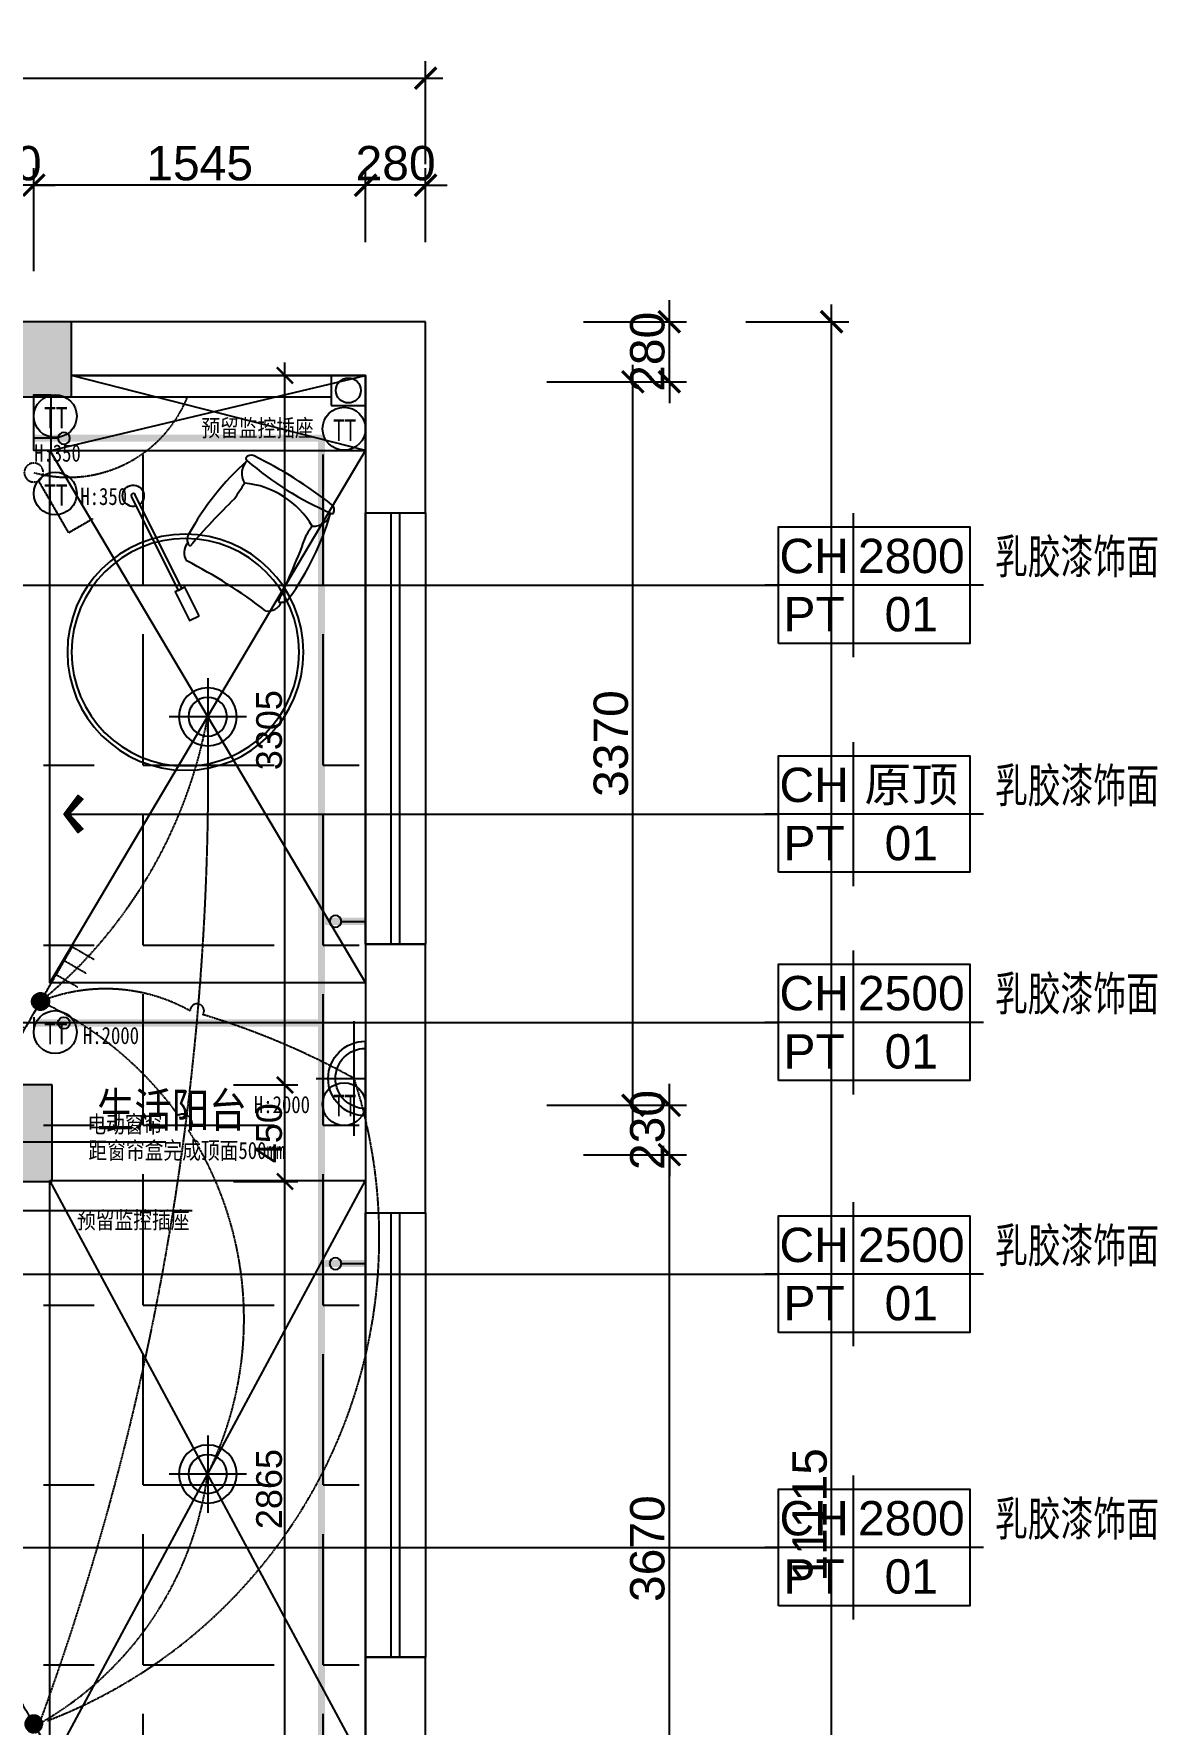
# Model space of a CAD drawing. Header units: millimetres. Extents: x 148889 to 229003, y -70503 to 111106.
# Drawn here: x 215997 to 221229, y 60215 to 68089 of the extents above; entities that cross this region are included whole.
import ezdxf
from ezdxf.enums import TextEntityAlignment as Align
from ezdxf.lldxf.tags import DXFTag

# ---------------------------------------------------------------- set-up
doc = ezdxf.new("R2010")
doc.units = ezdxf.units.MM
doc.header["$PDMODE"] = 3
doc.linetypes.add('DASHED2', pattern=[0.375, 0.25, -0.125])
for name, color, linetype in [('AXIS_TEXT', 7, 'Continuous'), ('C-天花标高', 1, 'Continuous'), ('C-灯具1', 2, 'Continuous'), ('C-灯具设备尺寸', 44, 'Continuous'), ('C-造型线1(造型分割)', 4, 'Continuous'), ('F-地坪1(分割线)', 16, 'Continuous'), ('P-原墙线', 7, 'Continuous'), ('P-固定家具1(到顶)', 3, 'Continuous'), ('P-外部尺寸', 44, 'Continuous'), ('P-完成面尺寸', 44, 'Continuous'), ('P-开关', 7, 'DASHED2'), ('P-插座', 1, 'Continuous'), ('P-文字', 3, 'Continuous'), ('P-水路', 7, 'Continuous'), ('P-活动家具', 3, 'Continuous'), ('P-窗', 3, 'Continuous')]:
    doc.layers.add(name, color=color, linetype=linetype)
doc.styles.add('Arial', font='arial.ttf')
doc.styles.add('COMPLEX', font='complex_.ttf')
doc.styles.add('H1', font='SimSun.ttf')
doc.styles.add('hb', font='hbsmall.shx', dxfattribs={"width": 0.7})
doc.styles.add('ROMANS', font='ROMANS.shx', dxfattribs={"bigfont": 'BIGFONT.shx'})
doc.styles.add('st', font='SimSun.ttf', dxfattribs={"width": 0.7})
doc.styles.add('宋体', font='SimSun.ttf')
tags = doc.linetypes.add('ACAD_ISO03W100', pattern=[30, 12, -18]).pattern_tags.tags
tags[6:7] = [DXFTag(74, 4), DXFTag(75, 0), DXFTag(340, '0'), DXFTag(46, 1.0), DXFTag(50, 0.0), DXFTag(44, 0.0), DXFTag(45, 0.0)]
tags[4:5] = [DXFTag(74, 4), DXFTag(75, 0), DXFTag(340, '0'), DXFTag(46, 1.0), DXFTag(50, 0.0), DXFTag(44, 0.0), DXFTag(45, 0.0)]
doc.dimstyles.new('1比60', dxfattribs={"dimscale": 60, "dimtxt": 2, "dimasz": 1.25, "dimexe": 1, "dimexo": 1, "dimgap": 0.2, "dimtad": 1, "dimdec": 0, "dimrnd": 0.005, "dimzin": 0, "dimdsep": 46, "dimtxsty": 'Arial', "dimblk": 'ARCHTICK', "dimcen": 0.125, "dimdle": 1, "dimclrd": 44, "dimclre": 44, "dimclrt": 50, "dimadec": 0, "dimazin": 0, "dimtfac": 1, "dimtdec": 0, "dimtix": 1, "dimtmove": 2, "dimatfit": 3, "dimldrblk": 'DOT', "dimfxl": 4, "dimfxlon": 1, "dimtvp": 1, "dimtolj": 1, "dimtzin": 0, "dimarcsym": 0})
doc.dimstyles.new('1比80', dxfattribs={"dimscale": 80, "dimtxt": 2, "dimasz": 1.25, "dimexe": 1, "dimexo": 1, "dimgap": 0.25, "dimtad": 1, "dimdec": 0, "dimrnd": 0.005, "dimzin": 0, "dimdsep": 46, "dimtxsty": 'Arial', "dimblk": 'ARCHTICK', "dimcen": 0.125, "dimdle": 1, "dimclrd": 44, "dimclre": 44, "dimclrt": 50, "dimadec": 0, "dimazin": 0, "dimtfac": 1, "dimtdec": 0, "dimtix": 1, "dimtmove": 2, "dimatfit": 3, "dimldrblk": 'DOT', "dimfxl": 5, "dimfxlon": 1, "dimtvp": 1, "dimtolj": 1, "dimtzin": 0, "dimarcsym": 0})
doc.dimstyles.new('出图比例1：50', dxfattribs={"dimscale": 50, "dimtxt": 2.5, "dimasz": 2, "dimexe": 2, "dimexo": 2, "dimgap": 1, "dimtad": 1, "dimdec": 0, "dimrnd": 5, "dimzin": 0, "dimdsep": 46, "dimtxsty": 'ROMANS', "dimblk1": 'ZHL_XS', "dimblk2": 'ZHL_XS', "dimsah": 1, "dimcen": 0.09, "dimclrd": 256, "dimclre": 256, "dimclrt": 41, "dimadec": 0, "dimazin": 0, "dimtfac": 1, "dimtdec": 4, "dimtix": 1, "dimtmove": 2, "dimatfit": 3, "dimldrblk": 'ZHL_JT', "dimfxl": 1, "dimtolj": 1, "dimtzin": 0, "dimarcsym": 0})

# ---------------------------------------------------------------- blocks, each defined once
blk = doc.blocks.new('RC-')
for p, q in [((-1.51, -5.24), (-1.51, 5.24)), ((7.96, 0), (-7.96, 0))]:
    blk.add_line(p, q)
blk.add_lwpolyline([(-6.96, -4.24), (-6.96, 4.24), (6.96, 4.24), (6.96, -4.24)], close=True)
at = {"width": 0.7, "flags": 4}
for tag, height, style, p in [('NUM7', 2.5, 'st', (-8, 0.84)), ('NUM8', 2, 'hb', (-8, -3.39))]:
    blk.add_attdef(tag, text='', height=height, dxfattribs=dict(at, style=style)).set_placement(p, align=Align.RIGHT)
for tag, height, style, p in [('NUM1', 2, 'hb', (-4.37, 2.13)), ('NUM2', 2, 'hb', (2.7, 2.13)), ('NUM3', 2, 'hb', (-4.37, -2.11)), ('NUM4', 2, 'hb', (2.7, -2.11)), ('NUM9', 2, 'hb', (0, -6.66)), ('NUM10', 2.5, 'st', (0, -10.89))]:
    blk.add_attdef(tag, text='', height=height, dxfattribs=dict(at, style=style)).set_placement(p, align=Align.MIDDLE)
for tag, p, height, style in [('NUM5', (7.54, 0.84), 2.5, 'st'), ('NUM6', (7.54, -3.39), 2, 'hb')]:
    blk.add_attdef(tag, p, '', height=height, dxfattribs=dict(at, style=style))
blk = doc.blocks.new('ZHL_JT')
blk.add_line((-0.221, 0), (-1, 0))
blk.add_lwpolyline([(-0.221, 0), (-0.861, -0.689), (-0.654, -0.862), (0, 0), (-0.654, 0.862), (-0.861, 0.689)], close=True)
for points in [[(-0.861, 0.689), (-0.654, 0.862), (-0.221, 0), (0, 0)], [(-0.861, -0.689), (-0.654, -0.862), (-0.221, 0), (0, 0)]]:
    blk.add_solid(points)
blk = doc.blocks.new('ZHL_XS')
blk.add_line((-1, 0), (0, 0))
at = {"const_width": 0.2}
blk.add_lwpolyline([(-0.6, -0.6), (0.6, 0.6)], dxfattribs=at)
blk = doc.blocks.new('A$C567856EC')
at = {"layer": 'C-灯具1'}
for p, q in [((350, 733), (350, 350)), ((796, 438), (-96, 438)), ((640, 350), (60, 350))]:
    blk.add_line(p, q, dxfattribs=at)
for radius in [290, 234]:
    blk.add_arc((350, 350), radius, 0, 180, dxfattribs=at)
blk = doc.blocks.new('A$C0E7B79CE')
for p, q in [((50, 90), (50, 10)), ((10, 50), (90, 50))]:
    blk.add_line(p, q)
for radius in [30, 20]:
    blk.add_circle((50, 50), radius)
blk = doc.blocks.new('_AXISO')
blk.add_circle((0, 0), 0.5)
at = {"layer": 'AXIS_TEXT', "style": 'COMPLEX', "width": 1.041667}
blk.add_attdef('A', text='', height=0.56, dxfattribs=at).set_placement((-0.25, -0.28), (0.25, -0.28), align=Align.FIT)
blk = doc.blocks.new('A$C56525102')
for p, q in [((75.1, 93.7), (232.9, 369.9)), ((232.9, 369.9), (75.1, 93.7)), ((232.9, 369.9), (360.4, 297)), ((360.4, 297), (232.9, 369.9))]:
    blk.add_line(p, q)
blk.add_ellipse((50.2, 50.2), major_axis=(-50.2, 0), ratio=1, start_param=3.141958, end_param=9.425143)
blk = doc.blocks.new('A$C54774CFD')
h = blk.add_hatch(color=256)
edge = h.paths.add_edge_path()
edge.add_ellipse((249.1, 255.2), major_axis=(-40.1, 0.2), ratio=1, start_angle=275.93329, end_angle=420.28231)
edge.add_ellipse((249.1, 255.2), major_axis=(-40.1, 0.2), ratio=1, start_angle=420.28231, end_angle=444.36437)
edge.add_ellipse((249.1, 255.2), major_axis=(-40.1, 0.2), ratio=1, start_angle=444.36437, end_angle=455.93328)
edge.add_ellipse((249.1, 255.2), major_axis=(-40.1, 0.2), ratio=1, start_angle=95.93328, end_angle=240.28231)
edge.add_ellipse((249.1, 255.2), major_axis=(-40.1, 0.3), ratio=1, start_angle=96.05593, end_angle=264.48703, ccw=False)
edge.add_ellipse((249.1, 255.2), major_axis=(-40.1, 0.2), ratio=1, start_angle=95.93328, end_angle=240.28231, ccw=False)
edge.add_ellipse((249.1, 255.2), major_axis=(-40.1, 0.3), ratio=1, start_angle=96.05593, end_angle=264.48703, ccw=False)
edge.add_ellipse((249.1, 255.2), major_axis=(-40.1, 0.2), ratio=1, start_angle=95.93328, end_angle=240.28231, ccw=False)
edge.add_ellipse((249.1, 255.2), major_axis=(-40.1, 0.3), ratio=1, start_angle=96.05593, end_angle=264.48703)
edge.add_ellipse((249.1, 255.2), major_axis=(-40.1, 0.2), ratio=1, start_angle=264.36438, end_angle=275.93329)
for p, q in [((269.1, 289.9), (396.4, 510.3)), ((396.4, 510.3), (269.1, 289.9)), ((396.4, 510.3), (498.1, 451.6)), ((460.5, 386.4), (358.7, 445.1)), ((422.8, 321.1), (321.1, 379.9)), ((75.3, 189.2), (177.1, 130.5)), ((37.7, 124), (139.4, 65.2))]:
    blk.add_line(p, q)
blk.add_ellipse((249.1, 255.2), major_axis=(-40.1, 0.2), ratio=1, start_param=1.572132, end_param=7.855317)
at = {"xscale": 0.8000000002029747, "yscale": 0.7999999998137355, "zscale": 0.8, "rotation": 179.7537206778252}
blk.add_blockref('A$C56525102', (289.4, 295.1), dxfattribs=at)
blk = doc.blocks.new('s53')
for p, q in [((415214.6, -291162.5), (415214.6, -291293.9)), ((415182.5, -291293.9), (415246.7, -291293.9))]:
    blk.add_line(p, q)
blk.add_circle((415214.6, -291130.4), 32.1)
blk = doc.blocks.new('做成ACAD TuKuai0334')
at = {"ltscale": 0.1}
blk.add_lwpolyline([(-561.5, 302.8), (-426.8, 236.8), (-448.8, 191.9), (-583.5, 257.9)], close=True, dxfattribs=at)
blk.add_lwpolyline([(-433.4, 223.4), (4.4, 9, -1), (-4.4, -9), (-442.2, 205.4)], format="xyb", close=True, dxfattribs=at)
blk.add_arc((0, 0), 50, 165.44738, 142.37346, dxfattribs=at)
blk = doc.blocks.new('A$C46D34C97')
at = {"layer": 'P-活动家具'}
blk.add_circle((550, 550), 550, dxfattribs=at)
at = {"layer": 'P-活动家具', "color": 252}
blk.add_circle((550, 550), 530, dxfattribs=at)
at = {"layer": 'P-活动家具', "extrusion": (-3.63023e-16, 2.76781e-16, -1)}
for centre, major_axis, start_param, end_param in [((1664.7, 216.2), (-994.3, 840.3), 0.021596, 0.360844), ((1070.8, 1280.2), (-58.9, 58.9), 5.207152, 6.572082), ((1036.9, 1361), (-6.73, 6.73), 4.573679, 6.061226), ((1049.3, 1346), (-20.3, 20.3), 6.272135, 7.768104), ((2280.8, 2279.2), (-1189.8, 1001.7), 4.649527, 4.945795), ((-273.3, -277.1), (-1617.4, 1374.5), 1.550382, 1.752631), ((3013.8, -1925.6), (-2658, 2658), 0.117026, 0.206621), ((488, 1698.7), (-473.6, 473.6), 3.077462, 3.14993), ((488, 1698.7), (-473.6, 473.6), 3.077462, 3.14993), ((869.8, 868.7), (-287.2, 287.2), 1.088485, 2.044585), ((715.2, 983.3), (-46.3, 46.3), 5.075891, 6.45545), ((713.8, 1048.9), (-27, 27), 5.179428, 6.355186), ((689.6, 1035.5), (-8.59, 8.59), 4.369902, 5.615979), ((218, 1661), (-998.3, 835.3), 2.951906, 3.29117), ((1284.2, 1072.3), (-59.3, 59.3), 2.900344, 4.264281), ((1364.2, 1035.2), (-7.36, 7.36), 3.430198, 4.849571), ((1349, 1046.5), (-20.3, 20.3), 1.65498, 3.150948), ((-890.8, -909.4), (-1854.2, 1560.2), 1.56328, 1.742544), ((2639.4, -411.8), (1394, 1394), 4.676754, 4.720313), ((2639.4, -411.8), (1394, 1394), 4.676754, 4.720313), ((-1385.7, 2499.7), (-2136, 2136), 2.901951, 3.001897), ((989.8, 711.1), (-46.5, 46.5), 2.96034, 4.340179), ((1044.8, 697.4), (-16.7, 16.7), 3.964784, 4.786085), ((1051.6, 711.4), (-27.2, 27.2), 3.070293, 4.127567)]:
    blk.add_ellipse(centre, major_axis=major_axis, ratio=1, start_param=start_param, end_param=end_param, dxfattribs=at)
at = {"layer": 'P-活动家具', "rotation": 12.44499721410939}
blk.add_blockref('做成ACAD TuKuai0334', (1314.7, 475.1), dxfattribs=at)
blk = doc.blocks.new('_ArchTick')
at = {"color": 0, "linetype": 'ByBlock', "const_width": 0.15}
blk.add_lwpolyline([(-0.5, -0.5), (0.5, 0.5)], dxfattribs=at)
blk = doc.blocks.new('*D776')
at = {"layer": 'Defpoints', "color": 0}
for p in [(214807.6, 62867.5), (218956.8, 62867.5), (217125.6, 59197.5)]:
    blk.add_point(p, dxfattribs=at)
at = {"layer": 'P-外部尺寸', "color": 44, "lineweight": -2}
for p, q in [((218956.8, 59117.5), (218956.8, 62947.5)), ((218556.8, 62867.5), (219036.8, 62867.5)), ((218556.8, 59197.5), (219036.8, 59197.5))]:
    blk.add_line(p, q, dxfattribs=at)
at = {"layer": 'P-外部尺寸', "color": 44, "lineweight": -2, "xscale": 100, "yscale": 100, "zscale": 100}
for p, rotation in [((218956.8, 62867.5), 90), ((218956.8, 59197.5), 270)]:
    blk.add_blockref('_ArchTick', p, dxfattribs=dict(at, rotation=rotation))
at = {"layer": 'P-外部尺寸', "color": 50, "insert": (218855.1, 61032.5), "char_height": 160, "attachment_point": 5, "rotation": 90, "style": 'Arial'}
blk.add_mtext('\\A1;3670', dxfattribs=at)
blk = doc.blocks.new('_Dot')
at = {"color": 0, "linetype": 'ByBlock', "lineweight": -2}
blk.add_line((-0.5, 0), (-1, 0), dxfattribs=at)
at = {"color": 0, "linetype": 'ByBlock', "const_width": 0.5}
blk.add_lwpolyline([(-0.25, 0, 1), (0.25, 0, 1)], format="xyb", close=True, dxfattribs=at)
blk = doc.blocks.new('*D777')
at = {"layer": 'Defpoints', "color": 0}
for p in [(215017.9, 63097.5), (218956.8, 63097.5), (214807.6, 62867.5)]:
    blk.add_point(p, dxfattribs=at)
at = {"layer": 'P-外部尺寸', "color": 44, "lineweight": -2}
for p, q in [((218956.8, 63097.5), (218956.8, 63197.5)), ((218556.8, 63097.5), (219036.8, 63097.5)), ((218956.8, 62867.5), (218956.8, 63097.5)), ((218556.8, 62867.5), (219036.8, 62867.5)), ((218956.8, 62867.5), (218956.8, 62767.5))]:
    blk.add_line(p, q, dxfattribs=at)
at = {"layer": 'P-外部尺寸', "color": 44, "lineweight": -2, "xscale": 100, "yscale": 100, "zscale": 100}
for p, rotation in [((218956.8, 63097.5), 270), ((218956.8, 62867.5), 90)]:
    blk.add_blockref('_ArchTick', p, dxfattribs=dict(at, rotation=rotation))
at = {"layer": 'P-外部尺寸', "color": 50, "insert": (218855.1, 62982.5), "char_height": 160, "attachment_point": 5, "rotation": 90, "style": 'Arial'}
blk.add_mtext('\\A1;230', dxfattribs=at)
blk = doc.blocks.new('*D778')
at = {"layer": 'Defpoints', "color": 0}
for p in [(214847.9, 66467.5), (218786.8, 66467.5), (214847.9, 63097.5)]:
    blk.add_point(p, dxfattribs=at)
at = {"layer": 'P-外部尺寸', "color": 44, "lineweight": -2}
for p, q in [((218786.8, 63017.5), (218786.8, 66547.5)), ((218386.8, 66467.5), (218866.8, 66467.5)), ((218386.8, 63097.5), (218866.8, 63097.5))]:
    blk.add_line(p, q, dxfattribs=at)
at = {"layer": 'P-外部尺寸', "color": 44, "lineweight": -2, "xscale": 100, "yscale": 100, "zscale": 100}
for p, rotation in [((218786.8, 66467.5), 90), ((218786.8, 63097.5), 270)]:
    blk.add_blockref('_ArchTick', p, dxfattribs=dict(at, rotation=rotation))
at = {"layer": 'P-外部尺寸', "color": 50, "insert": (218685.1, 64782.5), "char_height": 160, "attachment_point": 5, "rotation": 90, "style": 'Arial'}
blk.add_mtext('\\A1;3370', dxfattribs=at)
blk = doc.blocks.new('*D779')
at = {"layer": 'Defpoints', "color": 0}
for p in [(215363.4, 66747.5), (218956.8, 66747.5), (215017.9, 66467.5)]:
    blk.add_point(p, dxfattribs=at)
at = {"layer": 'P-外部尺寸', "color": 44, "lineweight": -2}
for p, q in [((218956.8, 66747.5), (218956.8, 66847.5)), ((218556.8, 66747.5), (219036.8, 66747.5)), ((218956.8, 66467.5), (218956.8, 66747.5)), ((218556.8, 66467.5), (219036.8, 66467.5)), ((218956.8, 66467.5), (218956.8, 66367.5))]:
    blk.add_line(p, q, dxfattribs=at)
at = {"layer": 'P-外部尺寸', "color": 44, "lineweight": -2, "xscale": 100, "yscale": 100, "zscale": 100}
for p, rotation in [((218956.8, 66747.5), 270), ((218956.8, 66467.5), 90)]:
    blk.add_blockref('_ArchTick', p, dxfattribs=dict(at, rotation=rotation))
at = {"layer": 'P-外部尺寸', "color": 50, "insert": (218855.1, 66607.5), "char_height": 160, "attachment_point": 5, "rotation": 90, "style": 'Arial'}
blk.add_mtext('\\A1;280', dxfattribs=at)
blk = doc.blocks.new('*D780')
at = {"layer": 'Defpoints', "color": 0}
for p in [(218956.8, 66747.5), (219712.6, 66747.5), (218956.8, 55632.5)]:
    blk.add_point(p, dxfattribs=at)
at = {"layer": 'P-外部尺寸', "color": 44, "lineweight": -2}
for p, q in [((219712.6, 55552.5), (219712.6, 66827.5)), ((219312.6, 66747.5), (219792.6, 66747.5)), ((219312.6, 55632.5), (219792.6, 55632.5))]:
    blk.add_line(p, q, dxfattribs=at)
at = {"layer": 'P-外部尺寸', "color": 44, "lineweight": -2, "xscale": 100, "yscale": 100, "zscale": 100}
for p, rotation in [((219712.6, 66747.5), 90), ((219712.6, 55632.5), 270)]:
    blk.add_blockref('_ArchTick', p, dxfattribs=dict(at, rotation=rotation))
at = {"layer": 'P-外部尺寸', "color": 50, "insert": (219610.9, 61190), "char_height": 160, "attachment_point": 5, "rotation": 90, "style": 'Arial'}
blk.add_mtext('\\A1;11115', dxfattribs=at)
blk = doc.blocks.new('*D781')
at = {"layer": 'Defpoints', "color": 0}
for p in [(217541.9, 67383.5), (217541.9, 67037.5), (217821.9, 67037.5)]:
    blk.add_point(p, dxfattribs=at)
at = {"layer": 'P-外部尺寸', "color": 44, "lineweight": -2}
for p, q in [((217541.9, 67117.5), (217541.9, 67463.5)), ((217821.9, 67117.5), (217821.9, 67463.5)), ((217541.9, 67383.5), (217441.9, 67383.5)), ((217821.9, 67383.5), (217541.9, 67383.5)), ((217821.9, 67383.5), (217921.9, 67383.5))]:
    blk.add_line(p, q, dxfattribs=at)
at = {"layer": 'P-外部尺寸', "color": 44, "lineweight": -2, "xscale": 100, "yscale": 100, "zscale": 100}
blk.add_blockref('_ArchTick', (217541.9, 67383.5), dxfattribs=at)
at = {"layer": 'P-外部尺寸', "color": 44, "lineweight": -2, "xscale": 100, "yscale": 100, "zscale": 100, "rotation": 180}
blk.add_blockref('_ArchTick', (217821.9, 67383.5), dxfattribs=at)
at = {"layer": 'P-外部尺寸', "color": 50, "insert": (217681.9, 67485.2), "char_height": 160, "attachment_point": 5, "style": 'Arial'}
blk.add_mtext('\\A1;280', dxfattribs=at)
blk = doc.blocks.new('*D782')
at = {"layer": 'Defpoints', "color": 0}
for p in [(215996.9, 67383.5), (217541.9, 67037.5), (215996.9, 66563.3)]:
    blk.add_point(p, dxfattribs=at)
at = {"layer": 'P-外部尺寸', "color": 44, "lineweight": -2}
for p, q in [((215996.9, 66983.5), (215996.9, 67463.5)), ((217541.9, 67117.5), (217541.9, 67463.5)), ((217621.9, 67383.5), (215916.9, 67383.5))]:
    blk.add_line(p, q, dxfattribs=at)
at = {"layer": 'P-外部尺寸', "color": 44, "lineweight": -2, "xscale": 100, "yscale": 100, "zscale": 100, "rotation": 180}
blk.add_blockref('_ArchTick', (215996.9, 67383.5), dxfattribs=at)
at = {"layer": 'P-外部尺寸', "color": 44, "lineweight": -2, "xscale": 100, "yscale": 100, "zscale": 100}
blk.add_blockref('_ArchTick', (217541.9, 67383.5), dxfattribs=at)
at = {"layer": 'P-外部尺寸', "color": 50, "insert": (216769.4, 67485.2), "char_height": 160, "attachment_point": 5, "style": 'Arial'}
blk.add_mtext('\\A1;1545', dxfattribs=at)
blk = doc.blocks.new('*D783')
at = {"layer": 'Defpoints', "color": 0}
for p in [(215696.9, 67383.5), (215696.9, 66563.3), (215996.9, 66563.3)]:
    blk.add_point(p, dxfattribs=at)
at = {"layer": 'P-外部尺寸', "color": 44, "lineweight": -2}
for p, q in [((215696.9, 66983.5), (215696.9, 67463.5)), ((215996.9, 66983.5), (215996.9, 67463.5)), ((215696.9, 67383.5), (215596.9, 67383.5)), ((215996.9, 67383.5), (215696.9, 67383.5)), ((215996.9, 67383.5), (216096.9, 67383.5))]:
    blk.add_line(p, q, dxfattribs=at)
at = {"layer": 'P-外部尺寸', "color": 44, "lineweight": -2, "xscale": 100, "yscale": 100, "zscale": 100}
blk.add_blockref('_ArchTick', (215696.9, 67383.5), dxfattribs=at)
at = {"layer": 'P-外部尺寸', "color": 44, "lineweight": -2, "xscale": 100, "yscale": 100, "zscale": 100, "rotation": 180}
blk.add_blockref('_ArchTick', (215996.9, 67383.5), dxfattribs=at)
at = {"layer": 'P-外部尺寸', "color": 50, "insert": (215846.9, 67485.2), "char_height": 160, "attachment_point": 5, "style": 'Arial'}
blk.add_mtext('\\A1;300', dxfattribs=at)
blk = doc.blocks.new('*D790')
at = {"layer": 'Defpoints', "color": 0}
for p in [(217821.9, 67882), (203921.9, 67383.5), (217821.9, 67383.5)]:
    blk.add_point(p, dxfattribs=at)
at = {"layer": 'P-外部尺寸', "color": 44, "lineweight": -2}
for p, q in [((203921.9, 67482), (203921.9, 67962)), ((217821.9, 67482), (217821.9, 67962)), ((203841.9, 67882), (217901.9, 67882))]:
    blk.add_line(p, q, dxfattribs=at)
at = {"layer": 'P-外部尺寸', "color": 44, "lineweight": -2, "xscale": 100, "yscale": 100, "zscale": 100, "rotation": 180}
blk.add_blockref('_ArchTick', (203921.9, 67882), dxfattribs=at)
at = {"layer": 'P-外部尺寸', "color": 44, "lineweight": -2, "xscale": 100, "yscale": 100, "zscale": 100}
blk.add_blockref('_ArchTick', (217821.9, 67882), dxfattribs=at)
at = {"layer": 'P-外部尺寸', "color": 50, "insert": (210871.9, 67983.7), "char_height": 160, "attachment_point": 5, "style": 'Arial'}
blk.add_mtext('\\A1;13900', dxfattribs=at)
blk = doc.blocks.new('*D1004')
at = {"layer": 'Defpoints', "color": 0}
for p in [(216081.9, 62742.5), (217166.6, 62742.5), (216769.4, 59877.5)]:
    blk.add_point(p, dxfattribs=at)
at = {"layer": 'P-完成面尺寸', "color": 44, "lineweight": -2}
for p, q in [((217166.6, 59817.5), (217166.6, 62802.5)), ((216926.6, 62742.5), (217226.6, 62742.5)), ((216926.6, 59877.5), (217226.6, 59877.5))]:
    blk.add_line(p, q, dxfattribs=at)
at = {"layer": 'P-完成面尺寸', "color": 44, "lineweight": -2, "xscale": 75, "yscale": 75, "zscale": 75}
for p, rotation in [((217166.6, 62742.5), 90), ((217166.6, 59877.5), 270)]:
    blk.add_blockref('_ArchTick', p, dxfattribs=dict(at, rotation=rotation))
at = {"layer": 'P-完成面尺寸', "color": 50, "insert": (217093.3, 61310), "char_height": 120, "attachment_point": 5, "rotation": 90, "style": 'Arial'}
blk.add_mtext('\\A1;2865', dxfattribs=at)
blk = doc.blocks.new('*D1005')
at = {"layer": 'Defpoints', "color": 0}
for p in [(216081.9, 63192.5), (217166.6, 63192.5), (216081.9, 62742.5)]:
    blk.add_point(p, dxfattribs=at)
at = {"layer": 'P-完成面尺寸', "color": 44, "lineweight": -2}
for p, q in [((217166.6, 62682.5), (217166.6, 63252.5)), ((216926.6, 63192.5), (217226.6, 63192.5)), ((216926.6, 62742.5), (217226.6, 62742.5))]:
    blk.add_line(p, q, dxfattribs=at)
at = {"layer": 'P-完成面尺寸', "color": 44, "lineweight": -2, "xscale": 75, "yscale": 75, "zscale": 75}
for p, rotation in [((217166.6, 63192.5), 90), ((217166.6, 62742.5), 270)]:
    blk.add_blockref('_ArchTick', p, dxfattribs=dict(at, rotation=rotation))
at = {"layer": 'P-完成面尺寸', "color": 50, "insert": (217093.3, 62967.5), "char_height": 120, "attachment_point": 5, "rotation": 90, "style": 'Arial'}
blk.add_mtext('\\A1;450', dxfattribs=at)
blk = doc.blocks.new('*D1006')
at = {"layer": 'Defpoints', "color": 0}
for p in [(217166.6, 66497.5), (217182.4, 66497.5), (216081.9, 63192.5)]:
    blk.add_point(p, dxfattribs=at)
at = {"layer": 'P-完成面尺寸', "color": 44, "lineweight": -2}
for p, q in [((217166.6, 63132.5), (217166.6, 66557.5)), ((217166.6, 66497.5), (217106.6, 66497.5)), ((216926.6, 63192.5), (217226.6, 63192.5))]:
    blk.add_line(p, q, dxfattribs=at)
at = {"layer": 'P-完成面尺寸', "color": 44, "lineweight": -2, "xscale": 75, "yscale": 75, "zscale": 75}
for p, rotation in [((217166.6, 66497.5), 90), ((217166.6, 63192.5), 270)]:
    blk.add_blockref('_ArchTick', p, dxfattribs=dict(at, rotation=rotation))
at = {"layer": 'P-完成面尺寸', "color": 50, "insert": (217093.3, 64845), "char_height": 120, "attachment_point": 5, "rotation": 90, "style": 'Arial'}
blk.add_mtext('\\A1;3305', dxfattribs=at)
blk = doc.blocks.new('A$C12383B25')
for p, q in [((52.1, 0), (0, 118.3)), ((0, 118.3), (52.1, 0)), ((308.3, 112.8), (52.1, 0)), ((52.1, 0), (308.3, 112.8))]:
    blk.add_line(p, q)
blk.add_ellipse((348.7, 130.6), major_axis=(-35.5, 26.3), ratio=1, start_param=0.0009764249131827, end_param=6.284161732092768)

msp = doc.modelspace()

# ---------------------------------------------------------------- hatches: boundary and pattern name
at = {"layer": 'F-地坪1(分割线)'}
h = msp.add_hatch(dxfattribs=at)
h.set_pattern_fill('ANGLE', color=250, scale=120, style=0)
h.set_pattern_definition([(0, (250, 140), (0, 838.2), [609.6, -228.6]), (90, (250, 140), (-838.2, 5e-14), [609.6, -228.6])])
h.paths.add_polyline_path([(217511.9, 65907.5), (217511.9, 66197.5), (216041.9, 66197.5), (215961.9, 66197.5), (215961.9, 66117.5), (216041.9, 66117.5), (216041.9, 65937.5), (216041.9, 63897.5), (216041.9, 63717.5), (215951.9, 63717.5), (215951.9, 63297.5), (216041.9, 63297.5), (216041.9, 62797.5), (216041.9, 62617.5), (216041.9, 60597.5), (216041.9, 60417.5), (215961.9, 60417.5), (215961.9, 59462.5), (217511.9, 59462.5), (217511.9, 60672.5), (217511.9, 62647.5), (217511.9, 63897.5)])
at = {"layer": 'P-原墙线'}
h = msp.add_hatch(color=8, dxfattribs=at)
h.paths.add_polyline_path([(215696.9, 66747.5), (215696.9, 66397.5), (216171.9, 66397.5), (216171.9, 66747.5)])
h.paths.add_polyline_path([(210226.9, 66747.5), (209946.9, 66747.5), (209946.9, 66352.5), (210226.9, 66352.5), (210226.9, 66452.5)])
msp.add_hatch(color=8, dxfattribs=at).paths.add_polyline_path([(216081.9, 62742.5), (216081.9, 63192.5), (215696.9, 63192.5), (215696.9, 63097.5), (215696.9, 62867.5), (215696.9, 62742.5)])

# ---------------------------------------------------------------- linework, layer by layer
at = {"layer": 'C-灯具设备尺寸'}
for p, q in [((216071.9, 63667.5), (217541.9, 66147.5)), ((216071.9, 66147.5), (217541.9, 63667.5)), ((217541.9, 60012.5), (216071.9, 62747.5)), ((216071.9, 60012.5), (217541.9, 62747.5))]:
    msp.add_line(p, q, dxfattribs=at)
for points in [[(216071.9, 66147.5), (217541.9, 66147.5), (217541.9, 63667.5), (216071.9, 63667.5)], [(216071.9, 62747.5), (217541.9, 62747.5), (217541.9, 60012.5), (216071.9, 60012.5)]]:
    msp.add_lwpolyline(points, close=True, dxfattribs=at)
at = {"layer": 'C-造型线1(造型分割)', "color": 45}
msp.add_lwpolyline([(216171.9, 66397.5), (217381.9, 66397.5)], dxfattribs=at)
at = {"layer": 'P-原墙线'}
for p, q in [((217821.9, 66747.5), (209946.9, 66747.5)), ((216171.9, 66397.5), (216171.9, 66747.5)), ((217821.9, 65857.5), (217821.9, 66747.5)), ((216171.9, 66497.5), (217541.9, 66497.5)), ((217381.9, 66497.5), (217381.9, 66357.5)), ((217541.9, 66497.5), (217541.9, 65857.5)), ((215696.9, 66397.5), (216171.9, 66397.5)), ((217381.9, 66357.5), (217541.9, 66357.5)), ((217541.9, 65857.5), (217821.9, 65857.5)), ((217541.9, 63847.5), (217821.9, 63847.5)), ((217541.9, 63847.5), (217541.9, 62597.5)), ((217821.9, 62597.5), (217821.9, 63847.5)), ((216081.9, 63192.5), (215696.9, 63192.5)), ((216081.9, 62742.5), (216081.9, 63192.5)), ((215696.9, 62742.5), (216081.9, 62742.5)), ((217541.9, 62597.5), (217821.9, 62597.5)), ((217541.9, 60527.5), (217821.9, 60527.5)), ((217541.9, 59277.5), (217541.9, 60527.5)), ((217821.9, 59547.5), (217821.9, 60527.5))]:
    msp.add_line(p, q, dxfattribs=at)
msp.add_circle((217461.9, 66427.5), 58.4, dxfattribs=at)
at = {"layer": 'P-固定家具1(到顶)', "color": 252}
for p, q in [((216076.9, 66147.5), (217541.9, 66497.5)), ((217541.9, 66147.5), (216171.9, 66497.5))]:
    msp.add_line(p, q, dxfattribs=at)
at = {"layer": 'P-固定家具1(到顶)'}
msp.add_lwpolyline([(216076.9, 66147.5), (217541.9, 66147.5), (217541.9, 66497.5), (216171.9, 66497.5)], dxfattribs=at)
msp.add_lwpolyline([(216076.9, 66147.5), (215996.9, 66147.5), (215996.9, 66407.5), (216076.9, 66407.5)], close=True, dxfattribs=at)
at = {"layer": 'P-开关', "ltscale": 10}
for centre, radius, start, end in [((216158, 66621.3), 598.3, 254.37347, 338.02915), ((203915.6, 64650.7), 12893.9, 339.89278, 1.14111), ((214607.8, 65306.6), 2235, 309.4612, 349.71281), ((216331, 62834.6), 805.5, 60.70218, 112.07997), ((215317.8, 62067.5), 1672, 35.98588, 64.85697), ((216757.5, 63537.9), 32.3, 326.18134, 181.34105), ((215756.2, 60100), 3571.1, 60.97142, 73.26752), ((215193.1, 62482.1), 2412.3, 291.09514, 17.87345), ((216690.5, 63012.9), 43.4, 308.06778, 120.28575), ((215351.6, 62101.9), 1624.4, 333.61425, 32.64983), ((215244.4, 61588.3), 1576.2, 299.62223, 352.405)]:
    msp.add_arc(centre, radius, start, end, dxfattribs=at)
at = {"layer": 'P-水路', "color": 5, "const_width": 33.2}
for points in [[(209746.4, 58962.1), (215354.3, 58962.1), (215354.3, 59733.3), (216159.1, 59733.3), (216159.1, 59733.3), (216159.1, 59733.3), (216159.1, 59733.3), (216159.1, 59733.3), (216159.1, 59733.3), (216955.8, 59733.3), (216955.8, 59733.3), (216955.8, 59733.3), (217336.7, 59733.3), (217336.7, 59515.2), (217336.7, 59733.3), (217336.7, 62360.3), (217336.7, 63954.4), (217336.7, 63481.2), (215996.9, 63481.2), (217336.7, 63481.2), (217336.7, 66204.8), (215996.9, 66204.8)], [(217541.9, 63954.4), (217336.7, 63954.4)], [(217541.9, 62360.3), (217336.7, 62360.5)]]:
    msp.add_lwpolyline(points, dxfattribs=at)
at = {"layer": 'P-窗'}
for p, q in [((217661.9, 63847.5), (217661.9, 65857.5)), ((217701.9, 63847.5), (217701.9, 65857.5)), ((217661.9, 60527.5), (217661.9, 62597.5)), ((217701.9, 60527.5), (217701.9, 62597.5))]:
    msp.add_line(p, q, dxfattribs=at)
for points in [[(217541.9, 65857.5), (217821.9, 65857.5), (217821.9, 63847.5), (217541.9, 63847.5)], [(217541.9, 62597.5), (217821.9, 62597.5), (217821.9, 60527.5), (217541.9, 60527.5)]]:
    msp.add_lwpolyline(points, close=True, dxfattribs=at)

# ---------------------------------------------------------------- block references
at = {"layer": 'C-天花标高'}
ref = msp.add_blockref('RC-', (219911.1, 65520.4), dxfattribs=dict(at, xscale=64, yscale=64, zscale=64))
ref.add_attrib('NUM1', 'CH', dxfattribs={"layer": '0', "color": 50, "height": 160, "style": 'Arial', "flags": 4}).set_placement((219631.1, 65656.5), align=Align.MIDDLE)
ref.add_attrib('NUM2', '2800', dxfattribs={"layer": '0', "color": 50, "height": 160, "style": 'Arial'}).set_placement((220083.7, 65656.5), align=Align.MIDDLE)
ref.add_attrib('NUM3', 'PT', dxfattribs={"layer": '0', "color": 50, "height": 160, "style": 'Arial'}).set_placement((219631.1, 65385.3), align=Align.MIDDLE)
ref.add_attrib('NUM4', '01', dxfattribs={"layer": '0', "color": 50, "height": 160, "style": 'Arial'}).set_placement((220083.7, 65385.3), align=Align.MIDDLE)
ref.add_attrib('NUM5', '乳胶漆饰面', (220473.5, 65574.4), dxfattribs={"layer": '0', "color": 50, "height": 160, "style": 'st', "width": 0.7})
ref = msp.add_blockref('RC-', (219911.1, 64454.2), dxfattribs=dict(at, xscale=64, yscale=64, zscale=64))
ref.add_attrib('NUM1', 'CH', dxfattribs={"layer": '0', "color": 50, "height": 160, "style": 'Arial', "flags": 4}).set_placement((219631.1, 64590.3), align=Align.MIDDLE)
ref.add_attrib('NUM2', '原顶', dxfattribs={"layer": '0', "color": 50, "height": 160, "style": 'Arial'}).set_placement((220083.7, 64590.3), align=Align.MIDDLE)
ref.add_attrib('NUM3', 'PT', dxfattribs={"layer": '0', "color": 50, "height": 160, "style": 'Arial'}).set_placement((219631.1, 64319.1), align=Align.MIDDLE)
ref.add_attrib('NUM4', '01', dxfattribs={"layer": '0', "color": 50, "height": 160, "style": 'Arial'}).set_placement((220083.7, 64319.1), align=Align.MIDDLE)
ref.add_attrib('NUM5', '乳胶漆饰面', (220473.5, 64508.2), dxfattribs={"layer": '0', "color": 50, "height": 160, "style": 'st', "width": 0.7})
ref = msp.add_blockref('RC-', (219911.1, 63484), dxfattribs=dict(at, xscale=64, yscale=64, zscale=64))
ref.add_attrib('NUM1', 'CH', dxfattribs={"layer": '0', "color": 50, "height": 160, "style": 'Arial', "flags": 4}).set_placement((219631.1, 63620.2), align=Align.MIDDLE)
ref.add_attrib('NUM2', '2500', dxfattribs={"layer": '0', "color": 50, "height": 160, "style": 'Arial'}).set_placement((220083.7, 63620.2), align=Align.MIDDLE)
ref.add_attrib('NUM3', 'PT', dxfattribs={"layer": '0', "color": 50, "height": 160, "style": 'Arial'}).set_placement((219631.1, 63348.9), align=Align.MIDDLE)
ref.add_attrib('NUM4', '01', dxfattribs={"layer": '0', "color": 50, "height": 160, "style": 'Arial'}).set_placement((220083.7, 63348.9), align=Align.MIDDLE)
ref.add_attrib('NUM5', '乳胶漆饰面', (220473.5, 63538.1), dxfattribs={"layer": '0', "color": 50, "height": 160, "style": 'st', "width": 0.7})
ref = msp.add_blockref('RC-', (219911.1, 62311.4), dxfattribs=dict(at, xscale=64, yscale=64, zscale=64))
ref.add_attrib('NUM1', 'CH', dxfattribs={"layer": '0', "color": 50, "height": 160, "style": 'Arial', "flags": 4}).set_placement((219631.1, 62447.5), align=Align.MIDDLE)
ref.add_attrib('NUM2', '2500', dxfattribs={"layer": '0', "color": 50, "height": 160, "style": 'Arial'}).set_placement((220083.7, 62447.5), align=Align.MIDDLE)
ref.add_attrib('NUM3', 'PT', dxfattribs={"layer": '0', "color": 50, "height": 160, "style": 'Arial'}).set_placement((219631.1, 62176.3), align=Align.MIDDLE)
ref.add_attrib('NUM4', '01', dxfattribs={"layer": '0', "color": 50, "height": 160, "style": 'Arial'}).set_placement((220083.7, 62176.3), align=Align.MIDDLE)
ref.add_attrib('NUM5', '乳胶漆饰面', (220473.5, 62365.4), dxfattribs={"layer": '0', "color": 50, "height": 160, "style": 'st', "width": 0.7})
ref = msp.add_blockref('RC-', (219911.1, 61038.2), dxfattribs=dict(at, xscale=64, yscale=64, zscale=64))
ref.add_attrib('NUM1', 'CH', dxfattribs={"layer": '0', "color": 50, "height": 160, "style": 'Arial', "flags": 4}).set_placement((219631.1, 61174.3), align=Align.MIDDLE)
ref.add_attrib('NUM2', '2800', dxfattribs={"layer": '0', "color": 50, "height": 160, "style": 'Arial'}).set_placement((220083.7, 61174.3), align=Align.MIDDLE)
ref.add_attrib('NUM3', 'PT', dxfattribs={"layer": '0', "color": 50, "height": 160, "style": 'Arial'}).set_placement((219631.1, 60903.1), align=Align.MIDDLE)
ref.add_attrib('NUM4', '01', dxfattribs={"layer": '0', "color": 50, "height": 160, "style": 'Arial'}).set_placement((220083.7, 60903.1), align=Align.MIDDLE)
ref.add_attrib('NUM5', '乳胶漆饰面', (220473.5, 61092.3), dxfattribs={"layer": '0', "color": 50, "height": 160, "style": 'st', "width": 0.7})
at = {"layer": 'C-灯具1', "xscale": -4.5, "yscale": 4.5, "zscale": 4.5}
for p in [(217031.9, 64682.5), (217031.9, 61155)]:
    msp.add_blockref('A$C0E7B79CE', p, dxfattribs=at)
at = {"layer": 'C-灯具1', "xscale": -0.6000000005587935, "yscale": 0.5999999982304871, "zscale": 0.6, "rotation": 90}
msp.add_blockref('A$C567856EC', (217751.9, 63432.5), dxfattribs=at)
at = {"layer": 'P-开关', "ltscale": 10, "xscale": -1}
for name, p, rotation in [('A$C12383B25', (216200.9, 65733.7), 323.7695455172937), ('A$C54774CFD', (215747.8, 60471), 180)]:
    msp.add_blockref(name, p, dxfattribs=dict(at, rotation=rotation))
at = {"layer": 'P-开关', "ltscale": 10}
msp.add_blockref('A$C54774CFD', (215779.2, 63325.9), dxfattribs=at)
at = {"layer": 'P-插座'}
ref = msp.add_blockref('_AXISO', (216096.8, 66307.5), dxfattribs=dict(at, xscale=199.9375195251196, yscale=199.9375195251487, zscale=199.9375195251483))
ref.add_attrib('A', 'TT', dxfattribs={"layer": 'AXIS_TEXT', "height": 100, "style": 'Arial', "width": 0.629046}).set_placement((216046, 66251), (216153.4, 66251), align=Align.FIT)
ref = msp.add_blockref('_AXISO', (217441.9, 66249), dxfattribs=dict(at, xscale=199.9375195251196, yscale=199.9375195251487, zscale=199.9375195251483))
ref.add_attrib('A', 'TT', dxfattribs={"layer": 'AXIS_TEXT', "height": 100, "style": 'Arial', "width": 0.629046}).set_placement((217391.1, 66192.5), (217498.4, 66192.5), align=Align.FIT)
ref = msp.add_blockref('_AXISO', (216096.8, 65947.3), dxfattribs=dict(at, xscale=199.9375195251196, yscale=199.9375195251487, zscale=199.9375195251483))
ref.add_attrib('A', 'TT', dxfattribs={"layer": 'AXIS_TEXT', "height": 100, "style": 'Arial', "width": 0.629046}).set_placement((216046, 65890.8), (216153.4, 65890.8), align=Align.FIT)
ref = msp.add_blockref('_AXISO', (216096.8, 63438.5), dxfattribs=dict(at, xscale=199.9375195251196, yscale=199.9375195251487, zscale=199.9375195251483))
ref.add_attrib('A', 'TT', dxfattribs={"layer": 'AXIS_TEXT', "height": 100, "style": 'Arial', "width": 0.629046}).set_placement((216046, 63381.9), (216153.4, 63381.9), align=Align.FIT)
ref = msp.add_blockref('_AXISO', (217441.9, 63103.1), dxfattribs=dict(at, xscale=199.9375195251196, yscale=199.9375195251487, zscale=199.9375195251483))
ref.add_attrib('A', 'TT', dxfattribs={"layer": 'AXIS_TEXT', "height": 100, "style": 'Arial', "width": 0.629046}).set_placement((217391.1, 63046.5), (217498.4, 63046.5), align=Align.FIT)
at = {"layer": 'P-水路', "linetype": 'ACAD_ISO03W100', "ltscale": 0.02, "yscale": 0.8571428571594879, "zscale": 0.8571428571431168}
for p, xscale, rotation in [((465677.3, -289693.4), -0.8571428571012802, 270), ((-32138.6, 419852.6), -0.8571428571012802, 90), ((465677.3, 419379.4), 0.8571428571012802, 270), ((-32138.6, 418258.5), -0.8571428571012802, 90)]:
    msp.add_blockref('s53', p, dxfattribs=dict(at, xscale=xscale, rotation=rotation))
at = {"layer": 'P-活动家具', "xscale": -1, "rotation": 282.8490667240035}
msp.add_blockref('A$C46D34C97', (216289.2, 64549.6), dxfattribs=at)

# ---------------------------------------------------------------- texts
at = {"layer": 'P-插座', "char_height": 80, "attachment_point": 1, "style": '宋体'}
for s, insert, width in [('{\\W0.8;预留监控插座}', (216776.9, 66292.7), 640.389), ('{\\W0.8;H:350}', (215998.1, 66175.9, -33), 709.117), ('{\\W0.8;H:350}', (216213.5, 65973.9, -33), 709.117), ('{\\W0.8;H:2000}', (216225.7, 63462.9, -33), 709.117), ('{\\W0.8;H:2000}', (217022, 63141, -33), 709.117), ('{\\W0.8;距窗帘盒完成顶面500mm}', (216251.4, 62927.4), 1047.521), ('{\\W0.8;预留监控插座}', (216198, 62603.1), 709.117)]:
    msp.add_mtext(s, dxfattribs=dict(at, insert=insert, width=width))
at = {"layer": 'P-插座', "color": 1, "insert": (216595.5, 63049.5), "char_height": 80, "width": 709.117, "attachment_point": 3, "style": '宋体'}
msp.add_mtext('{\\W0.8;\\C256;电动窗帘}', dxfattribs=at)
at = {"layer": 'P-文字', "style": 'H1', "width": 0.8}
msp.add_text('生活阳台', height=160, dxfattribs=at).set_placement((216290.4, 62995.9))

# ---------------------------------------------------------------- dimensions: what is measured, and where the dimension line sits
at = {"layer": 'P-外部尺寸'}
for base, p1, p2, picture, middle in [((217821.9, 67882), (203921.9, 67383.5), (217821.9, 67383.5), '*D790', (210871.9, 67983.7)), ((215696.9, 67383.5), (215996.9, 66563.3), (215696.9, 66563.3), '*D783', (215846.9, 67485.2)), ((215996.9, 67383.5), (217541.9, 67037.5), (215996.9, 66563.3), '*D782', (216769.4, 67485.2)), ((217541.9, 67383.5), (217821.9, 67037.5), (217541.9, 67037.5), '*D781', (217681.9, 67485.2))]:
    dim = msp.add_linear_dim(base=base, p1=p1, p2=p2, dimstyle='1比80', dxfattribs=at)
    dim.commit()
    dim.dimension.update_dxf_attribs({"geometry": picture, "text_midpoint": middle})
for base, p1, p2, picture, middle in [((218956.8, 66747.5), (215017.9, 66467.5), (215363.4, 66747.5), '*D779', (218855.1, 66607.5)), ((219712.6, 66747.5), (218956.8, 55632.5), (218956.8, 66747.5), '*D780', (219610.9, 61190)), ((218786.8, 66467.5), (214847.9, 63097.5), (214847.9, 66467.5), '*D778', (218685.1, 64782.5)), ((218956.8, 63097.5), (214807.6, 62867.5), (215017.9, 63097.5), '*D777', (218855.1, 62982.5)), ((218956.8, 62867.5), (217125.6, 59197.5), (214807.6, 62867.5), '*D776', (218855.1, 61032.5))]:
    dim = msp.add_linear_dim(base=base, p1=p1, p2=p2, angle=90, dimstyle='1比80', dxfattribs=at)
    dim.commit()
    dim.dimension.update_dxf_attribs({"geometry": picture, "text_midpoint": middle})
at = {"layer": 'P-完成面尺寸'}
for base, p1, p2, picture, middle in [((217166.6, 66497.5), (216081.9, 63192.5), (217182.4, 66497.5), '*D1006', (217093.3, 64845)), ((217166.6, 63192.5), (216081.9, 62742.5), (216081.9, 63192.5), '*D1005', (217093.3, 62967.5)), ((217166.6, 62742.5), (216769.4, 59877.5), (216081.9, 62742.5), '*D1004', (217093.3, 61310))]:
    dim = msp.add_linear_dim(base=base, p1=p1, p2=p2, angle=90, dimstyle='1比60', dxfattribs=at)
    dim.commit()
    dim.dimension.update_dxf_attribs({"geometry": picture, "text_midpoint": middle})

# ---------------------------------------------------------------- leaders
at = {"layer": 'C-天花标高'}
for points in [[(214475.2, 65520.4), (219465.5, 65520.4)], [(216138.8, 64454.2), (219465.5, 64454.2)], [(214803.3, 63484), (219465.5, 63484)], [(214523.3, 62311.4), (219465.5, 62311.4)], [(213970.9, 61038.2), (219465.5, 61038.2)]]:
    msp.add_leader(points, dimstyle='出图比例1：50', override={"dimtad": 0}, dxfattribs=at)
at = {"layer": 'P-插座', "color": 1}
msp.add_leader([(215696.9, 62927.4), (216612.1, 62927.4)], dimstyle='1比60', override={"dimgap": 0.2, "dimtad": 0}, dxfattribs=at)
at = {"layer": 'P-插座'}
msp.add_leader([(215667.5, 62607.5), (216735, 62607.5)], dimstyle='1比60', override={"dimgap": 0.2, "dimtad": 0}, dxfattribs=at)

doc.saveas('drawing.dxf')
